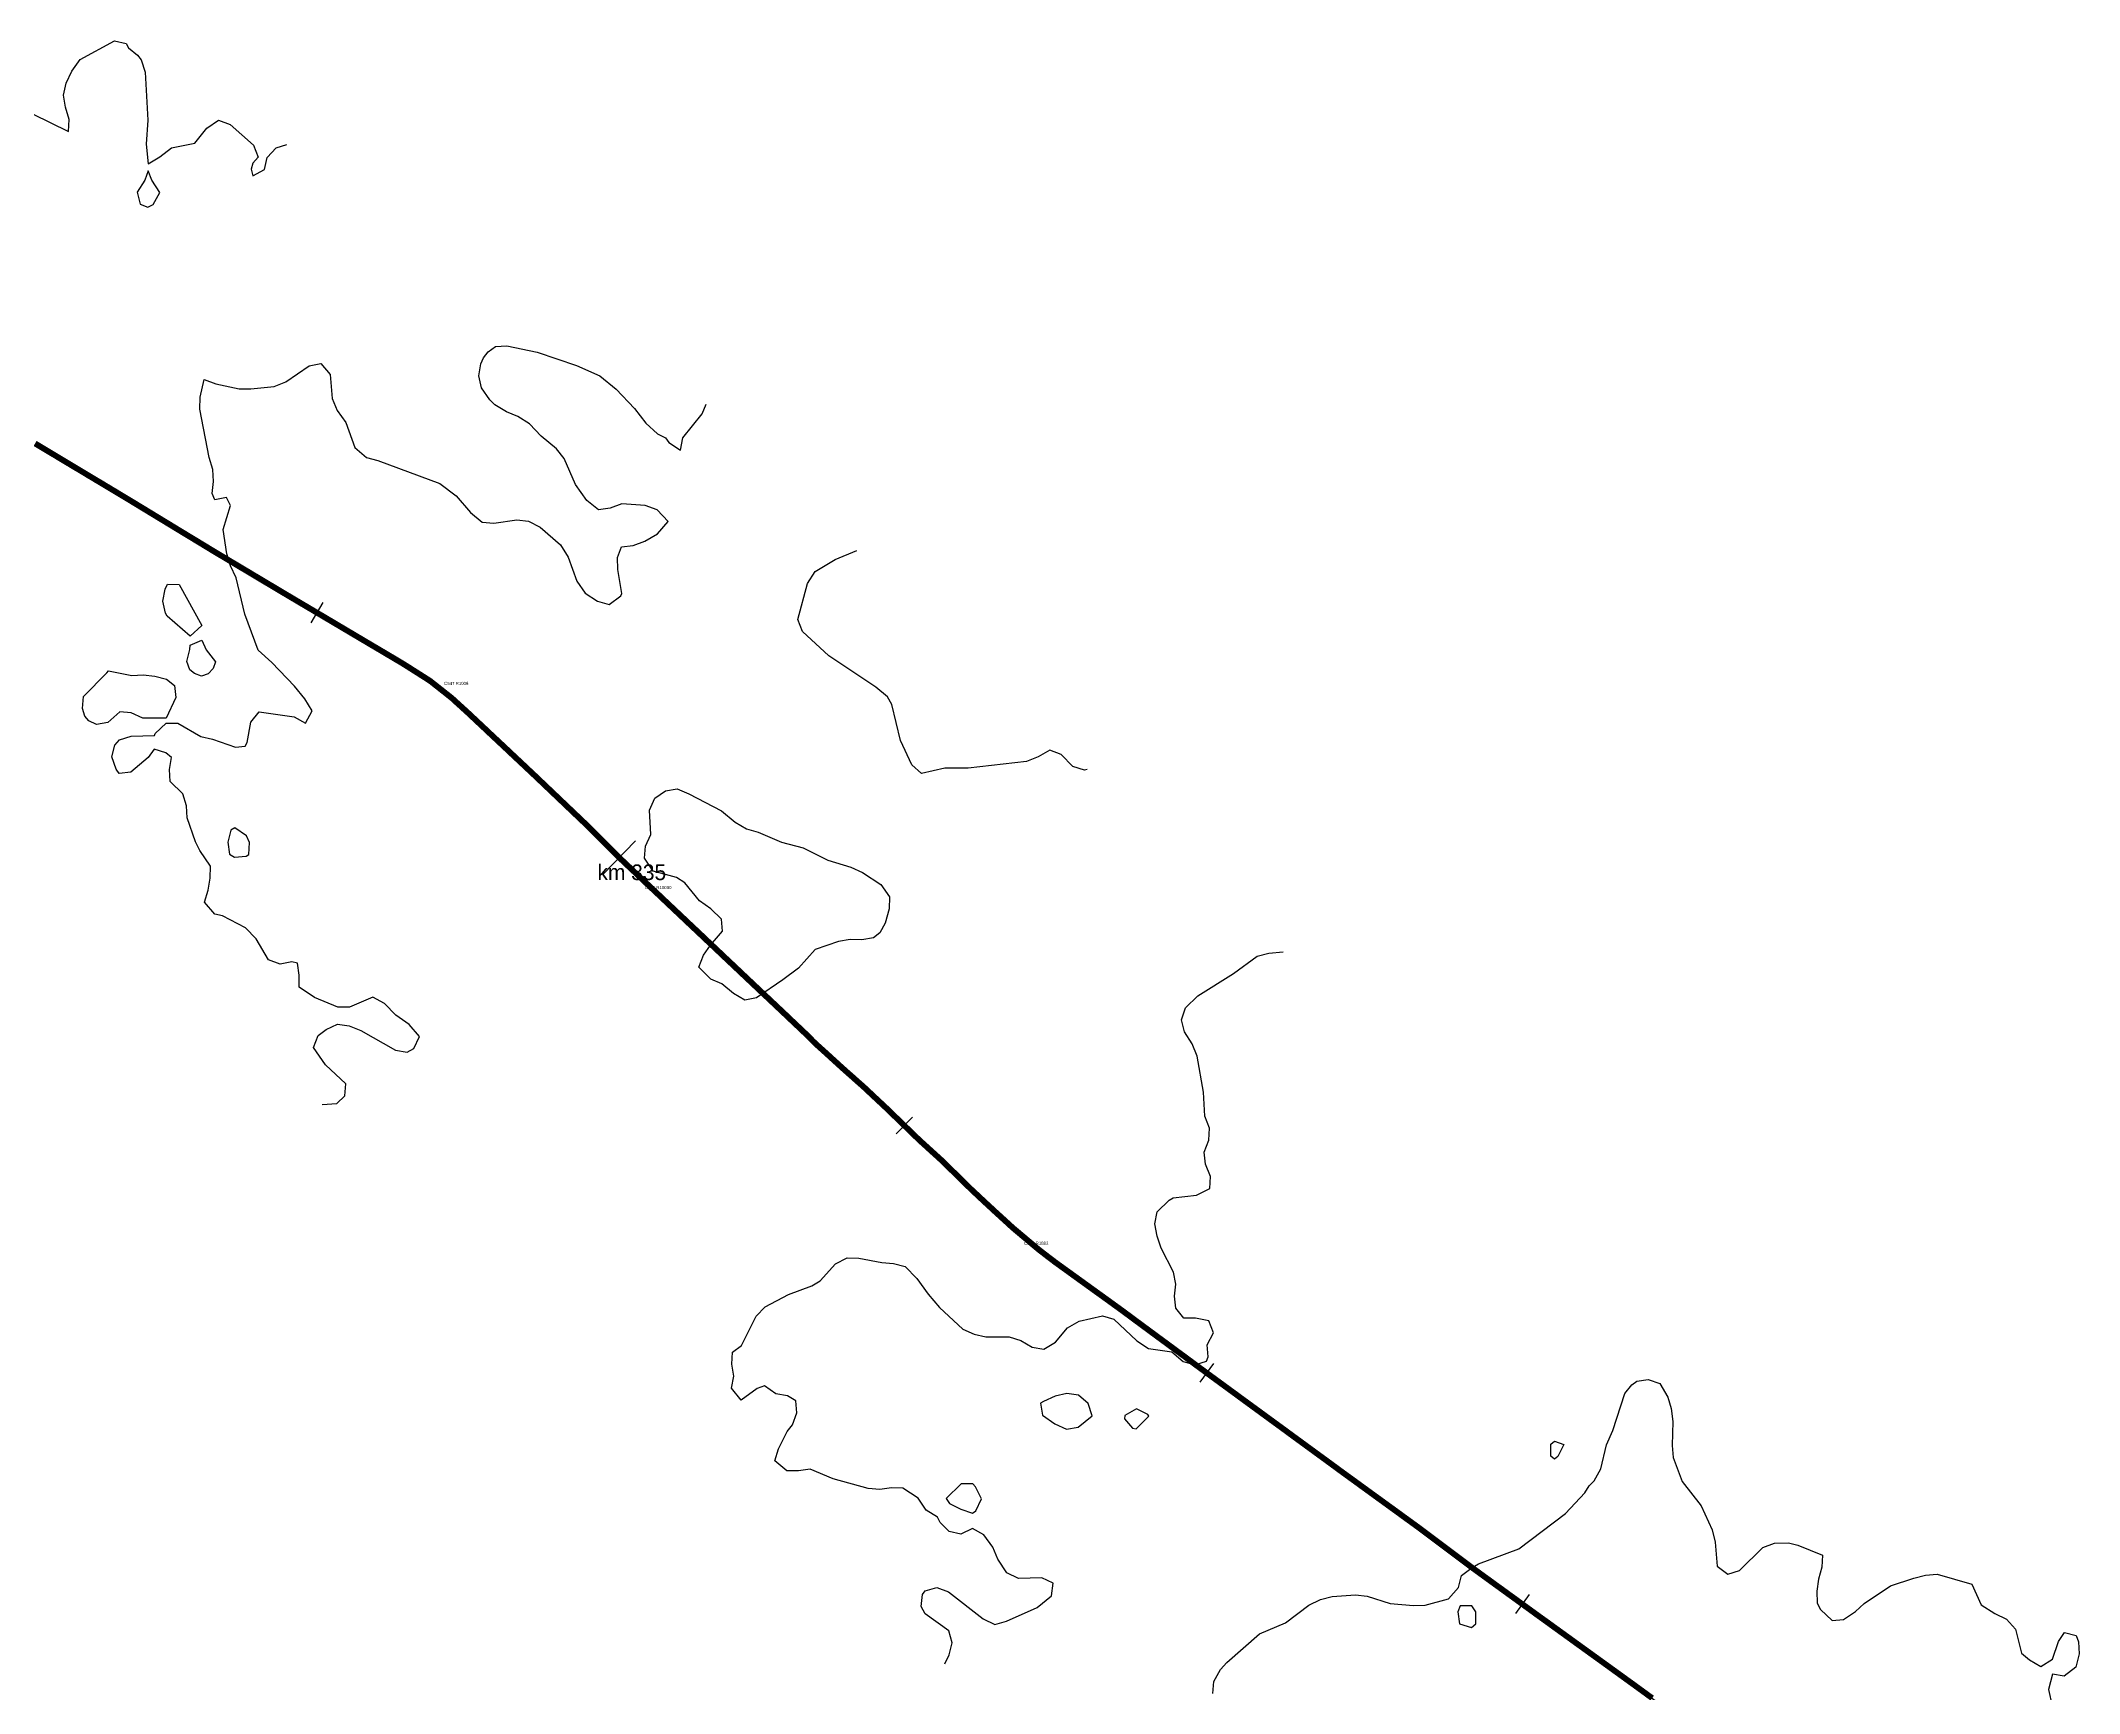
# Model space of a CAD drawing. Header units: metres. Extents: x 697254 to 930473, y 8023396 to 8227001.
# Drawn here: x 711712 to 716922, y 8217192 to 8221418 of the extents above; entities that cross this region are included whole.
import ezdxf

# ---------------------------------------------------------------- set-up
doc = ezdxf.new("R2010")
doc.units = ezdxf.units.M
for name, color, linetype in [('ALIGNMENT_FITTED', 4, 'Continuous'), ('CENTRELINE', 7, 'Continuous'), ('CHAINAGE', 7, 'Continuous'), ('CONTOUR_10M', 33, 'Continuous'), ('CONTOUR_INDEX_50M', 34, 'Continuous'), ('CURVE_LABELS', 4, 'Continuous'), ('GRADE_0-4', 3, 'Continuous')]:
    doc.layers.add(name, color=color, linetype=linetype)

msp = doc.modelspace()

# ---------------------------------------------------------------- linework, layer by layer
at = {"layer": 'ALIGNMENT_FITTED'}
for p, q in [((712642, 8219821.3), (711712.4, 8220379)), ((713246.8, 8219278.3), (712818.9, 8219686.4)), ((714147.5, 8218428.4), (713286.2, 8219240.9)), ((715959, 8217085), (714327.7, 8218278.5))]:
    msp.add_line(p, q, dxfattribs=at)
for centre, radius, start, end in [((712123.6, 8218957.3), 1007.5, 46.3572, 59.0347), ((720148.4, 8226514.9), 10000, -133.64281, -133.33158), ((715439, 8219797.5), 1882.1, -133.3316, -126.1901)]:
    msp.add_arc(centre, radius, start, end, dxfattribs=at)
at = {"layer": 'CENTRELINE'}
msp.add_polyline3d([(715814.9, 8217191.7, 472.2), (715806.8, 8217197.6, 471.9), (715798.7, 8217203.5, 471.7), (715790.6, 8217209.4, 471.4), (715782.5, 8217215.3, 471.3), (715774.4, 8217221.1, 471.5), (715766.3, 8217227, 471.5), (715758.2, 8217232.9, 471.4), (715750.1, 8217238.7, 471.2), (715742, 8217244.6, 471.2), (715733.9, 8217250.4, 471.2), (715725.8, 8217256.3, 471.2), (715717.7, 8217262.2, 471.2), (715709.6, 8217268, 471.3), (715701.5, 8217273.9, 471.5), (715693.4, 8217279.7, 471.7), (715685.3, 8217285.6, 472.1), (715677.2, 8217291.4, 472.2), (715669, 8217297.3, 472), (715660.9, 8217303.2, 471.6), (715652.8, 8217309, 471.6), (715644.7, 8217314.9, 471.6), (715636.6, 8217320.7, 471.5), (715628.5, 8217326.6, 471.6), (715620.4, 8217332.5, 471.5), (715612.3, 8217338.3, 471.4), (715604.2, 8217344.2, 471.5), (715596.1, 8217350, 471.7), (715588, 8217355.9, 471.8), (715579.9, 8217361.7, 471.8), (715571.8, 8217367.6, 471.7), (715563.7, 8217373.5, 471.8), (715555.6, 8217379.3, 471.8), (715547.4, 8217385.2, 471.7), (715539.3, 8217391, 471.8), (715531.3, 8217396.9, 472.2), (715523.2, 8217402.8, 472.6), (715515.1, 8217408.7, 472.5), (715507, 8217414.5, 472.1), (715498.9, 8217420.4, 471.8), (715490.8, 8217426.3, 471.5), (715482.7, 8217432.2, 471.6), (715474.6, 8217438.1, 471.9), (715466.5, 8217443.9, 471.9), (715458.4, 8217449.8, 471.6), (715450.3, 8217455.7, 471.2), (715442.2, 8217461.6, 470.8), (715434.1, 8217467.4, 470.7), (715426, 8217473.3, 470.6), (715417.9, 8217479.2, 470.5), (715409.8, 8217485.1, 470.3), (715401.7, 8217490.9, 470), (715393.7, 8217496.8, 470.1), (715385.6, 8217502.7, 470.3), (715377.5, 8217508.6, 470.2), (715369.4, 8217514.5, 470), (715361.4, 8217520.5, 469.7), (715353.4, 8217526.5, 469.6), (715345.4, 8217532.5, 469.4), (715337.4, 8217538.5, 469.2), (715329.4, 8217544.5, 469.2), (715321.4, 8217550.5, 469.2), (715313.4, 8217556.5, 469.2), (715305.4, 8217562.5, 469), (715297.4, 8217568.5, 468.7), (715289.4, 8217574.5, 468.3), (715281.4, 8217580.5, 467.8), (715273.4, 8217586.5, 467.5), (715265.4, 8217592.5, 467.6), (715257.4, 8217598.5, 467.6), (715249.4, 8217604.5, 467.5), (715241.4, 8217610.5, 467.4), (715233.4, 8217616.5, 467.2), (715225.3, 8217622.4, 467.4), (715217.2, 8217628.3, 467.5), (715209.1, 8217634.2, 467.5), (715201, 8217640, 467.4), (715192.9, 8217645.9, 467.1), (715184.9, 8217651.8, 467.3), (715176.8, 8217657.7, 467.3), (715168.7, 8217663.6, 467), (715160.6, 8217669.4, 466.6), (715152.5, 8217675.3, 466.2), (715144.4, 8217681.2, 466), (715136.3, 8217687.1, 465.8), (715128.2, 8217692.9, 465.8), (715120.1, 8217698.8, 465.9), (715112, 8217704.7, 465.9), (715103.9, 8217710.6, 465.8), (715095.8, 8217716.5, 465.6), (715087.7, 8217722.3, 465.3), (715079.7, 8217728.2, 465), (715071.6, 8217734.1, 464.9), (715063.5, 8217740, 465), (715055.4, 8217745.8, 465.1), (715047.3, 8217751.7, 465), (715039.2, 8217757.6, 464.6), (715031.1, 8217763.5, 464.3), (715023.1, 8217769.4, 464), (715015, 8217775.4, 463.8), (715006.9, 8217781.3, 463.8), (714998.9, 8217787.2, 463.8), (714990.8, 8217793.1, 463.6), (714982.7, 8217799, 463.4), (714974.6, 8217804.9, 463.3), (714966.6, 8217810.8, 463.3), (714958.5, 8217816.7, 463.1), (714950.4, 8217822.6, 463), (714942.4, 8217828.5, 462.9), (714934.3, 8217834.4, 462.7), (714926.2, 8217840.3, 462.8), (714918.1, 8217846.2, 462.8), (714910.1, 8217852.1, 462.6), (714902, 8217858, 462.2), (714893.9, 8217864, 461.8), (714885.9, 8217869.9, 461.9), (714877.8, 8217875.8, 461.9), (714869.7, 8217881.7, 461.8), (714861.6, 8217887.6, 461.7), (714853.6, 8217893.5, 461.5), (714845.5, 8217899.4, 461.4), (714837.4, 8217905.3, 461.6), (714829.4, 8217911.2, 461.7), (714821.3, 8217917.1, 461.5), (714813.2, 8217923, 461.1), (714805.1, 8217928.9, 460.8), (714797.1, 8217934.8, 461), (714789, 8217940.7, 461), (714780.9, 8217946.6, 460.9), (714772.9, 8217952.5, 460.8), (714764.8, 8217958.5, 460.5), (714756.7, 8217964.4, 460.4), (714748.6, 8217970.3, 460.2), (714740.6, 8217976.2, 460.2), (714732.5, 8217982.1, 460.1), (714724.4, 8217988, 459.9), (714716.4, 8217993.9, 460), (714708.3, 8217999.8, 460.1), (714700.2, 8218005.7, 459.9), (714692.2, 8218011.6, 459.6), (714684.1, 8218017.6, 459.4), (714676.1, 8218023.5, 459.3), (714668, 8218029.4, 459.4), (714660, 8218035.4, 459.4), (714651.9, 8218041.3, 459.4), (714643.9, 8218047.2, 459.4), (714635.8, 8218053.2, 459.3), (714627.8, 8218059.1, 459.6), (714619.7, 8218065, 459.8), (714611.7, 8218071, 459.8), (714603.6, 8218076.9, 459.5), (714595.5, 8218082.8, 459.1), (714587.5, 8218088.8, 459.2), (714579.4, 8218094.7, 459.2), (714571.4, 8218100.6, 459.1), (714563.3, 8218106.6, 459), (714555.3, 8218112.5, 458.7), (714547.2, 8218118.4, 458.4), (714539.2, 8218124.4, 458.6), (714531.2, 8218130.3, 458.8), (714523.1, 8218136.3, 458.7), (714515.1, 8218142.2, 458.4), (714507, 8218148.2, 458.5), (714499, 8218154.1, 458.7), (714491, 8218160.1, 458.8), (714482.9, 8218166, 458.8), (714474.9, 8218172, 458.9), (714466.8, 8218177.9, 458.9), (714458.7, 8218183.7, 459), (714450.6, 8218189.6, 459), (714442.5, 8218195.5, 458.8), (714434.4, 8218201.3, 458.5), (714426.3, 8218207.2, 458), (714418.2, 8218213, 458.2), (714410, 8218218.9, 458.3), (714401.9, 8218224.7, 458.2), (714393.8, 8218230.6, 457.9), (714385.7, 8218236.4, 457.8), (714377.6, 8218242.3, 457.9), (714369.5, 8218248.1, 458.1), (714361.4, 8218254, 458), (714353.3, 8218259.8, 457.8), (714345.2, 8218265.7, 457.5), (714337.1, 8218271.6, 457.1), (714328.9, 8218277.4, 457.4), (714320.8, 8218283.3, 457.5), (714312.7, 8218289.1, 457.3), (714304.6, 8218295, 457.1), (714296.7, 8218301.1, 457.1), (714288.7, 8218307.1, 457.3), (714280.8, 8218313.2, 457.3), (714272.9, 8218319.3, 457.2), (714264.9, 8218325.4, 457), (714257.2, 8218331.8, 456.7), (714249.6, 8218338.2, 456.7), (714241.9, 8218344.6, 456.8), (714234.2, 8218351.1, 456.8), (714226.6, 8218357.5, 456.6), (714218.9, 8218363.9, 456.4), (714211.3, 8218370.4, 456.8), (714203.6, 8218376.8, 457), (714196, 8218383.3, 456.9), (714188.6, 8218390.1, 456.6), (714181.3, 8218396.8, 456.5), (714173.9, 8218403.6, 456.8), (714166.5, 8218410.3, 456.7), (714159.1, 8218417.1, 456.3), (714151.7, 8218423.8, 456.3), (714144.4, 8218430.6, 456.5), (714137.1, 8218437.4, 456.6), (714129.7, 8218444.2, 456.6), (714122.4, 8218451, 456.5), (714115.1, 8218457.8, 456.4), (714107.8, 8218464.7, 456.5), (714100.5, 8218471.5, 456.3), (714093.1, 8218478.3, 456.3), (714086, 8218485.3, 456.1), (714078.9, 8218492.3, 456), (714071.7, 8218499.3, 455.9), (714064.6, 8218506.3, 456), (714057.5, 8218513.3, 456), (714050.3, 8218520.3, 455.9), (714043.2, 8218527.3, 456), (714036, 8218534.3, 456.1), (714028.9, 8218541.4, 456), (714021.8, 8218548.4, 455.5), (714014.6, 8218555.3, 455.3), (714007.2, 8218562, 455.5), (713999.8, 8218568.8, 455.6), (713992.4, 8218575.5, 455.5), (713985, 8218582.2, 455.1), (713977.6, 8218589, 455.3), (713970.2, 8218595.7, 455.4), (713962.8, 8218602.4, 455.4), (713955.5, 8218609.2, 455.3), (713948.3, 8218616.2, 455.4), (713941.1, 8218623.1, 455.6), (713933.9, 8218630.1, 455.6), (713926.7, 8218637.1, 455.3), (713919.6, 8218644, 455.2), (713912.4, 8218651, 455.5), (713905.2, 8218658, 455.6), (713898, 8218664.9, 455.4), (713890.8, 8218671.9, 455.5), (713883.7, 8218678.8, 455.8), (713876.5, 8218685.8, 456.1), (713869.2, 8218692.7, 456.2), (713861.9, 8218699.5, 456.1), (713854.6, 8218706.4, 456), (713847.3, 8218713.2, 455.9), (713840, 8218720, 456), (713832.7, 8218726.9, 456.1), (713825.4, 8218733.7, 456.4), (713818.1, 8218740.6, 456.7), (713810.7, 8218747.3, 456.9), (713803.2, 8218753.9, 456.8), (713795.7, 8218760.5, 456.7), (713788.3, 8218767.2, 456.6), (713780.8, 8218773.8, 456.5), (713773.3, 8218780.4, 456.3), (713765.8, 8218787.1, 456.1), (713758.4, 8218793.8, 456.1), (713751, 8218800.5, 456.1), (713743.6, 8218807.3, 456.1), (713736.2, 8218814, 456.1), (713728.8, 8218820.8, 456.2), (713721.5, 8218827.5, 456.3), (713714.1, 8218834.2, 456.4), (713706.6, 8218840.9, 456.5), (713699.2, 8218847.6, 456.6), (713691.8, 8218854.3, 456.8), (713684.6, 8218861.3, 457.1), (713677.8, 8218868.6, 457.2), (713670.7, 8218875.7, 457.4), (713663.4, 8218882.5, 457.7), (713656.2, 8218889.4, 458.1), (713648.9, 8218896.3, 458.5), (713641.6, 8218903.2, 458.7), (713634.4, 8218910, 458.9), (713627.1, 8218916.9, 458.7), (713619.9, 8218923.8, 458.4), (713612.6, 8218930.7, 458.3), (713605.3, 8218937.6, 458.4), (713598.1, 8218944.4, 458.6), (713590.8, 8218951.3, 458.8), (713583.5, 8218958.2, 459), (713576.3, 8218965, 459.2), (713569, 8218971.9, 459.5), (713561.7, 8218978.8, 459.9), (713554.4, 8218985.6, 460.3), (713547.2, 8218992.5, 460.5), (713539.9, 8218999.3, 460.8), (713532.6, 8219006.2, 461.1), (713525.3, 8219013.1, 461.3), (713518.1, 8219020, 461.4), (713510.8, 8219026.8, 461.4), (713503.5, 8219033.7, 461.2), (713496.3, 8219040.6, 461.1), (713489, 8219047.4, 461.1), (713481.7, 8219054.3, 461), (713474.5, 8219061.2, 461), (713467.2, 8219068, 461), (713459.9, 8219074.9, 461.2), (713452.7, 8219081.8, 461.2), (713445.4, 8219088.7, 461), (713438.1, 8219095.5, 460.7), (713430.9, 8219102.4, 460.5), (713423.6, 8219109.3, 460.3), (713416.3, 8219116.1, 459.9), (713409.1, 8219123, 459.5), (713401.8, 8219129.9, 459.2), (713394.5, 8219136.8, 459), (713387.3, 8219143.6, 459), (713380, 8219150.5, 459.2), (713372.7, 8219157.4, 459.6), (713365.4, 8219164.2, 460.3), (713358.2, 8219171.1, 460.4), (713350.9, 8219178, 460.1), (713343.6, 8219184.9, 459.8), (713336.4, 8219191.7, 459.8), (713329.1, 8219198.6, 459.1), (713321.8, 8219205.5, 458.6), (713314.6, 8219212.3, 458.1), (713307.3, 8219219.2, 458), (713300, 8219226.1, 458.3), (713292.8, 8219233, 458.6), (713285.5, 8219239.8, 459), (713278.2, 8219246.7, 459.5), (713271, 8219253.6, 459.5), (713263.7, 8219260.4, 459.5), (713256.4, 8219267.3, 459.5), (713249.2, 8219274.2, 459.3), (713241.9, 8219281, 459.1), (713234.6, 8219287.9, 459), (713227.4, 8219294.8, 458.8), (713220.1, 8219301.7, 458.7), (713212.8, 8219308.5, 458.8), (713205.6, 8219315.4, 458.8), (713198.3, 8219322.3, 458.8), (713191, 8219329.1, 458.7), (713183.8, 8219336.1, 458.5), (713176.8, 8219343.2, 458.5), (713169.7, 8219350.3, 458.6), (713162.6, 8219357.3, 458.8), (713155.6, 8219364.4, 458.8), (713148.5, 8219371.5, 458.7), (713141.5, 8219378.6, 458.6), (713134.4, 8219385.7, 458.6), (713127.3, 8219392.7, 458.5), (713120.3, 8219399.8, 458), (713113.2, 8219406.9, 457.6), (713106.1, 8219414, 457.4), (713098.9, 8219420.9, 457.2), (713091.6, 8219427.8, 457.1), (713084.4, 8219434.7, 457), (713077.2, 8219441.6, 456.9), (713069.9, 8219448.5, 456.8), (713062.7, 8219455.4, 456.6), (713055.4, 8219462.3, 456.5), (713048.2, 8219469.2, 456.5), (713041, 8219476.1, 456.6), (713033.7, 8219483, 456.7), (713026.5, 8219489.9, 456.6), (713019.2, 8219496.8, 456.6), (713012, 8219503.7, 456.7), (713004.8, 8219510.6, 456.8), (712997.5, 8219517.5, 456.8), (712990.3, 8219524.4, 456.8), (712983, 8219531.3, 456.9), (712975.8, 8219538.2, 457), (712968.5, 8219545.1, 457.1), (712961.2, 8219551.9, 456.8), (712954, 8219558.8, 456.3), (712946.7, 8219565.6, 456.2), (712939.4, 8219572.5, 456.2), (712932.1, 8219579.3, 456.4), (712924.8, 8219586.2, 456.5), (712917.5, 8219593, 456.4), (712910.2, 8219599.9, 456.4), (712903, 8219606.7, 456.6), (712895.7, 8219613.6, 456.6), (712888.4, 8219620.4, 456.4), (712881.1, 8219627.3, 456.2), (712873.8, 8219634.1, 456.2), (712866.5, 8219641, 456.3), (712859.2, 8219647.8, 456.2), (712851.9, 8219654.7, 456.2), (712844.7, 8219661.5, 456.2), (712837.4, 8219668.4, 456.3), (712830.1, 8219675.2, 456.2), (712822.8, 8219682.1, 456.1), (712815.5, 8219688.9, 456.1), (712808.2, 8219695.8, 456.4), (712800.9, 8219702.6, 456.3), (712793.5, 8219709.3, 455.9), (712786.1, 8219716.1, 455.6), (712778.7, 8219722.8, 455.4), (712771.3, 8219729.5, 455.3), (712764, 8219736.3, 455.2), (712756.2, 8219742.6, 455.3), (712748.3, 8219748.8, 455.4), (712740.5, 8219755, 455.6), (712732.6, 8219761.2, 455.9), (712724.8, 8219767.4, 455.9), (712716.9, 8219773.6, 455.9), (712709.1, 8219779.8, 455.9), (712700.8, 8219785.4, 456.1), (712692.4, 8219790.7, 456.3), (712683.9, 8219796.1, 456.3), (712675.5, 8219801.5, 455.9), (712667, 8219806.8, 455.5), (712658.6, 8219812.2, 455.2), (712650.2, 8219817.6, 455.4), (712641.7, 8219822.9, 455.6), (712633.2, 8219828.1, 455.7), (712624.6, 8219833.2, 455.7), (712616, 8219838.3, 455.6), (712607.4, 8219843.4, 455.5), (712598.8, 8219848.5, 455.3), (712590.2, 8219853.6, 455.2), (712581.6, 8219858.7, 455.1), (712573, 8219863.8, 455), (712564.3, 8219868.9, 455), (712555.7, 8219874, 454.9), (712547.1, 8219879.1, 454.9), (712538.5, 8219884.2, 454.8), (712529.9, 8219889.3, 454.8), (712521.3, 8219894.4, 454.8), (712512.7, 8219899.5, 454.8), (712504.1, 8219904.6, 454.8), (712495.5, 8219909.7, 455), (712486.9, 8219914.8, 455.3), (712478.3, 8219919.9, 455.6), (712469.7, 8219925, 455.6), (712461.1, 8219930.1, 455.7), (712452.5, 8219935.2, 455.9), (712443.9, 8219940.3, 455.8), (712435.3, 8219945.4, 455.9), (712426.7, 8219950.5, 456.1), (712418.1, 8219955.6, 455.6), (712409.5, 8219960.7, 454.8), (712400.9, 8219965.8, 454.1), (712392.3, 8219970.9, 453.6), (712383.6, 8219976, 453.6), (712375, 8219981.1, 453.7), (712366.4, 8219986.2, 453.7), (712357.8, 8219991.3, 453.7), (712349.2, 8219996.4, 453.8), (712340.6, 8220001.5, 453.7), (712332, 8220006.6, 453.5), (712323.4, 8220011.7, 453), (712314.9, 8220016.8, 452.7), (712306.3, 8220022, 452.4), (712297.7, 8220027.1, 452.4), (712289.1, 8220032.2, 452.3), (712280.5, 8220037.3, 452.2), (712271.9, 8220042.5, 452), (712263.3, 8220047.6, 451.7), (712254.7, 8220052.7, 451.3), (712246.2, 8220057.9, 450.9), (712237.6, 8220063, 450.7), (712229, 8220068.1, 450.5), (712220.4, 8220073.2, 450.5), (712211.8, 8220078.4, 450.5), (712203.2, 8220083.5, 450.6), (712194.6, 8220088.6, 450.7), (712186.1, 8220093.8, 450.8), (712177.5, 8220098.9, 450.1), (712168.9, 8220104, 449.3), (712160.3, 8220109.1, 448.6), (712151.7, 8220114.3, 448.3), (712143.2, 8220119.5, 448.4), (712134.6, 8220124.7, 448.3), (712126.1, 8220129.9, 448.1), (712117.5, 8220135.1, 448), (712109, 8220140.3, 448), (712100.4, 8220145.5, 448), (712091.9, 8220150.6, 448), (712083.3, 8220155.8, 447.9), (712074.8, 8220161, 447.8), (712066.2, 8220166.2, 447.6), (712057.7, 8220171.4, 447.3), (712049.2, 8220176.6, 447.1), (712040.6, 8220181.8, 446.9), (712032.1, 8220187, 447), (712023.5, 8220192.2, 447.3), (712015, 8220197.4, 447.7), (712006.4, 8220202.6, 447.8), (711997.9, 8220207.8, 447.5), (711989.3, 8220213, 447.2), (711980.8, 8220218.2, 447), (711972.2, 8220223.4, 446.7), (711963.7, 8220228.6, 446.4), (711955.1, 8220233.8, 446.1), (711946.6, 8220239, 446.1), (711938, 8220244.2, 446.2), (711929.5, 8220249.3, 446.3), (711920.9, 8220254.5, 446.3), (711912.3, 8220259.6, 446.3), (711903.8, 8220264.8, 446.3), (711895.2, 8220269.9, 446.4), (711886.6, 8220275.1, 446.3), (711878, 8220280.2, 446.1), (711869.5, 8220285.4, 445.9), (711860.9, 8220290.5, 445.6), (711852.3, 8220295.6, 445.4), (711843.7, 8220300.8, 445.3), (711835.1, 8220305.9, 445.1), (711826.6, 8220311.1, 445.2), (711818, 8220316.2, 445.4), (711809.4, 8220321.4, 445.4), (711800.8, 8220326.5, 445.5), (711792.3, 8220331.6, 445.6), (711783.7, 8220336.8, 445.8), (711775.1, 8220341.9, 446), (711766.5, 8220347.1, 446), (711758, 8220352.2, 445.9), (711749.4, 8220357.4, 445.8), (711740.8, 8220362.5, 445.5), (711732.2, 8220367.7, 445.3), (711723.6, 8220372.8, 445.2), (711715.1, 8220377.9, 445.1), (711706.5, 8220383.1, 445)], dxfattribs=at)
at = {"layer": 'CHAINAGE'}
for p, q in [((712433.4, 8219981.4), (712402.8, 8219929.8)), ((713232.8, 8219372.2), (713149.2, 8219286.1)), ((713940.4, 8218665.6), (713898.7, 8218622.5)), ((714710, 8218035.8), (714674.4, 8217987.5)), ((715516.5, 8217444.7), (715481.3, 8217396.1))]:
    msp.add_line(p, q, dxfattribs=at)
at = {"layer": 'CONTOUR_10M'}
for points, elevation in [([(711691, 8221230.8), (711783.1, 8221186.3), (711785, 8221217), (711775.5, 8221247.8), (711770.6, 8221278.6), (711777.5, 8221309.3), (711791.5, 8221339.9), (711812.7, 8221370.5), (711900.9, 8221418), (711930.5, 8221411.1), (711936.9, 8221400), (711960, 8221381.1), (711969.1, 8221369), (711979.4, 8221338.1), (711986, 8221215.1), (711981.9, 8221153.6), (711987, 8221103.4), (712016.9, 8221121.2), (712046.9, 8221144.4), (712106.4, 8221156), (712136.5, 8221194.3), (712166.4, 8221215), (712196.1, 8221204.1), (712256, 8221151), (712268.4, 8221120.1), (712254.6, 8221105.3), (712249.8, 8221089.6), (712254.3, 8221072.7), (712284.1, 8221089.1), (712291.3, 8221119.9), (712314.4, 8221144.6), (712341.5, 8221153)], 440), ([(711986.8, 8221085.1), (711978.1, 8221061.4), (711958.8, 8221030.9), (711966.7, 8221000), (711986, 8220992.4), (711999.4, 8220999.7), (712016.6, 8221030.3), (711996.2, 8221061.2), (711986.8, 8221085.1)], 440), ([(714387.2, 8219554.8), (714379.8, 8219553), (714350.2, 8219562.5), (714320.7, 8219593), (714291.1, 8219603.8), (714261.2, 8219586.8), (714231.4, 8219574.9), (714082.6, 8219558.2), (714023.2, 8219558), (713963.6, 8219544.6), (713938.7, 8219566.8), (713910.1, 8219628.5), (713887.8, 8219721), (713876.3, 8219740.1), (713846.8, 8219765), (713726.8, 8219845.5), (713658.9, 8219907.7), (713647.3, 8219938.5), (713672, 8220030.5), (713691.7, 8220061.1), (713742.4, 8220091.3), (713797.8, 8220114.3)], 460), ([(713282, 8219480.9), (713309.2, 8219499.6), (713339, 8219504.8), (713368.6, 8219492.4), (713451.9, 8219448.5), (713486.8, 8219419.8), (713516.3, 8219402.7), (713546, 8219393.9), (713605.2, 8219368.8), (713660.9, 8219354.2), (713723.6, 8219322.5), (713782.9, 8219304.7), (713812.5, 8219291.2), (713859.8, 8219260.1), (713881.9, 8219229.1), (713881.2, 8219198.4), (713870.7, 8219161.8), (713856.5, 8219137.1), (713840.6, 8219124), (713810.8, 8219118.7), (713781.1, 8219119.7), (713751.4, 8219115.1), (713691.7, 8219094.6), (713648.9, 8219046.9), (713609.1, 8219016.5), (713541.9, 8218970.6), (713512.1, 8218965), (713482.6, 8218981.8), (713453.1, 8219006.7), (713425.4, 8219018.3), (713394.1, 8219049.4), (713406.6, 8219080), (713424.3, 8219105.7), (713454.8, 8219141), (713452.3, 8219171.8), (713425.2, 8219198.5), (713395.7, 8219218.5), (713358.4, 8219264.9), (713336.8, 8219278.2), (713277.5, 8219294.5), (713255.6, 8219327.4), (713258, 8219358.1), (713271.6, 8219388.7), (713268.1, 8219450.3), (713282, 8219480.9)], 460), ([(714023.1, 8217267.9), (714033.8, 8217290.7), (714041.6, 8217321.4), (714033.4, 8217352.2), (713972.5, 8217395.6), (713962.2, 8217414.4), (713966, 8217445.1), (713973, 8217454.2), (714002.9, 8217463.1), (714032.5, 8217451.7), (714121, 8217382.6), (714150.5, 8217368), (714180.3, 8217376.6), (714259.2, 8217411.5), (714295.8, 8217441.9), (714300.2, 8217473.8), (714270.6, 8217487.8), (714211.1, 8217486.1), (714181.5, 8217500.2), (714158.8, 8217535.4), (714145.8, 8217566.3), (714123, 8217597.1), (714093.5, 8217613.4), (714063.6, 8217599.4), (714034, 8217606.3), (714010.9, 8217629.1), (714004.6, 8217642.5), (713975, 8217660.8), (713955.3, 8217691.1), (713916.1, 8217716.6), (713886.4, 8217718), (713856.7, 8217713.8), (713827, 8217715.7), (713738, 8217740.3), (713678.8, 8217765.3), (713649.1, 8217760.8), (713619.4, 8217761.2), (713588.3, 8217786.9), (713597.6, 8217817.6), (713620.3, 8217861.7), (713634, 8217878.7), (713645.2, 8217909.4), (713642.3, 8217940.1), (713621.2, 8217953.2), (713591.5, 8217957.7), (713562, 8217978.4), (713543.5, 8217971.8), (713502.1, 8217941.5), (713477.8, 8217972.5), (713483.6, 8218003.2), (713478.8, 8218033.9), (713480.3, 8218064.7), (713503.6, 8218081.3), (713540.5, 8218156.3), (713564, 8218180.8), (713623.7, 8218212.1), (713683.4, 8218234), (713704.5, 8218247), (713743.4, 8218290.5), (713773.2, 8218305.7), (713803, 8218305), (713862.3, 8218293.7), (713892, 8218291.1), (713921.6, 8218283.6), (713951.1, 8218253.3), (713980.4, 8218212.6), (714009.8, 8218179.2), (714068.7, 8218123.2), (714098.3, 8218110.3), (714128, 8218103.8), (714187.4, 8218103.9), (714217, 8218094.8), (714246.6, 8218077.5), (714276.3, 8218072.3), (714306.2, 8218090.3), (714336.2, 8218127), (714366.1, 8218143.8), (714425.7, 8218157.6), (714455.3, 8218148.7), (714514.2, 8218093.7), (714543.8, 8218073.9), (714603.1, 8218065.4), (714632.6, 8218040.6), (714662.3, 8218031.9), (714692.1, 8218041.9), (714696.1, 8218052.9), (714693.9, 8218083.7), (714709.5, 8218114.2), (714697.8, 8218145.1), (714663.4, 8218151.7), (714633.7, 8218151.8), (714613.7, 8218176.7), (714609.7, 8218207.5), (714613.7, 8218238.2), (714607.2, 8218269), (714576.2, 8218330.8), (714565.5, 8218361.6), (714559.6, 8218392.4), (714566.1, 8218423.1), (714596.5, 8218453.5), (714607, 8218459.2), (714666.5, 8218465.9), (714700, 8218483.3), (714702.3, 8218514), (714689.4, 8218544.9), (714686.1, 8218575.7), (714698.1, 8218606.3), (714699.3, 8218637), (714688, 8218667.9), (714683.8, 8218729.4), (714667.6, 8218821.8), (714655.6, 8218852.7), (714635.6, 8218883.6), (714628, 8218914.4), (714638.3, 8218945.1), (714669.3, 8218975.5), (714761.1, 8219032.5), (714821, 8219076.8), (714850.8, 8219085.1), (714888.2, 8219088.5)], 460), ([(714708.2, 8217191.9), (714710.6, 8217222.6), (714727.4, 8217253.2), (714744, 8217270.7), (714827.3, 8217344.5), (714893.6, 8217372.1), (714953.5, 8217417.5), (714983.4, 8217431.7), (715013.1, 8217439.6), (715072.6, 8217443.8), (715102.3, 8217441), (715161.6, 8217421.8), (715221, 8217416.4), (715250.7, 8217417.5), (715310.3, 8217434), (715335.7, 8217462.5), (715343.9, 8217493.2), (715370.5, 8217513.9), (715387.1, 8217523.5), (715489.9, 8217561.8), (715609.7, 8217651.9), (715658.5, 8217705.3), (715669.8, 8217722.6), (715683, 8217735.8), (715699.7, 8217766.4), (715714, 8217827.7), (715730.6, 8217864.6), (715761.3, 8217959.3), (715779, 8217980.8), (715791.3, 8217990.6), (715821.1, 8217995.1), (715850.7, 8217984.8), (715870.9, 8217949.2), (715879.8, 8217920.3), (715883.6, 8217887.6), (715881.8, 8217826.1), (715885, 8217795.3), (715907.8, 8217733.6), (715955.8, 8217671.7), (715984.3, 8217609.9), (715991.5, 8217579.1), (715996.8, 8217517.5), (716024.2, 8217497.3), (716054.1, 8217506.3), (716114.1, 8217565.1), (716143.9, 8217576.5), (716179.7, 8217577.2), (716203.3, 8217571.2), (716265.9, 8217545.6), (716264.7, 8217514.9), (716255.7, 8217484.2), (716251.7, 8217453.5), (716252.2, 8217422.8), (716261.1, 8217406.3), (716290.6, 8217378.5), (716320.3, 8217381.3), (716350.2, 8217401.1), (716372.5, 8217421.6), (716440, 8217466.7), (716499.7, 8217487), (716529.5, 8217494.7), (716559.2, 8217496.8), (716648.1, 8217471.2), (716672.1, 8217418.7), (716706.9, 8217396.4), (716736.4, 8217382), (716759.6, 8217356.3), (716775, 8217294.7), (716794.9, 8217277.9), (716824.4, 8217260.8), (716854.3, 8217279.2), (716869.7, 8217324.5), (716884.7, 8217347.8), (716914.4, 8217340.4), (716920.7, 8217324), (716922.4, 8217293.2), (716913.6, 8217259), (716883.6, 8217236.4), (716853.9, 8217241.5), (716843.9, 8217201.8), (716853.1, 8217159.5)], 470), ([(714275, 8217938.1), (714267.8, 8217934.1), (714272.3, 8217903.3), (714304.1, 8217881), (714333.7, 8217867.5), (714363.5, 8217872.6), (714399.2, 8217902), (714389.5, 8217932.9), (714364.3, 8217954.4), (714334.6, 8217958.5), (714304.8, 8217951.7), (714275, 8217938.1)], 460), ([(714482.7, 8217902.8), (714482.6, 8217893.9), (714502.8, 8217870.3), (714512.1, 8217868.8), (714544.5, 8217900.6), (714542.1, 8217905), (714512.6, 8217920), (714482.7, 8217902.8)], 460), ([(715571.5, 8217829.1), (715581.7, 8217837.4), (715605.3, 8217828.8), (715589.6, 8217798.2), (715581.3, 8217791.2), (715571.5, 8217798.4), (715571.5, 8217829.1)], 470), ([(714064.9, 8217727.9), (714026.6, 8217690.4), (714034.7, 8217677.9), (714064.2, 8217663), (714093.9, 8217652.9), (714102.2, 8217659), (714117, 8217689.6), (714101.6, 8217720.5), (714094.6, 8217727.8), (714064.9, 8217727.9)], 460), ([(715339.9, 8217416.2), (715334.5, 8217401), (715338.8, 8217370.2), (715369, 8217360.1), (715379.8, 8217369.8), (715380.1, 8217400.6), (715369.6, 8217415.8), (715339.9, 8217416.2)], 470)]:
    msp.add_lwpolyline(points, dxfattribs=dict(at, elevation=elevation))
at = {"layer": 'CONTOUR_INDEX_50M', "elevation": 450}
for points in [[(712431.2, 8218698.3), (712469.3, 8218700.6), (712489.7, 8218719.9), (712492.3, 8218750.6), (712440.5, 8218799.3), (712409.5, 8218843.6), (712421.3, 8218874.3), (712441.4, 8218889.7), (712471.2, 8218903), (712500.9, 8218899.3), (712530.5, 8218887.1), (712619.2, 8218837.2), (712648.9, 8218831.4), (712665.6, 8218841.2), (712680.4, 8218871.8), (712654.1, 8218902.8), (712620.1, 8218926.7), (712590.6, 8218956.1), (712561, 8218972.3), (712501.4, 8218946.5), (712471.6, 8218946.4), (712412.4, 8218971.5), (712372.4, 8218997.7), (712372.7, 8219028.5), (712368.8, 8219059.2), (712353.9, 8219062.8), (712324.1, 8219056.4), (712294.5, 8219067.9), (712262.7, 8219121.8), (712235.8, 8219149.9), (712176.6, 8219180.4), (712157.5, 8219184.3), (712130.5, 8219215.3), (712140, 8219245.9), (712145.3, 8219276.6), (712145.9, 8219307.3), (712118.8, 8219347.3), (712108.2, 8219369.2), (712086.2, 8219430.9), (712085.1, 8219461.7), (712075.6, 8219492.5), (712042.8, 8219523.5), (712041.4, 8219554.3), (712046.7, 8219585), (712032, 8219597.5), (712002.4, 8219606.2), (711987.1, 8219585.6), (711942.4, 8219547.9), (711912.6, 8219544.3), (711904.9, 8219555.6), (711893.7, 8219586.5), (711901.8, 8219617.1), (711913.5, 8219630.2), (711943.3, 8219639.4), (712002.7, 8219641.8), (712004.7, 8219646.9), (712032.8, 8219672.9), (712062.5, 8219672.9), (712121.6, 8219638.7), (712151.3, 8219632), (712210.5, 8219611.5), (712234.6, 8219613.9), (712240.3, 8219623.2), (712249.4, 8219675.3), (712270.8, 8219702.2), (712359.9, 8219689), (712389.4, 8219672.8), (712405.7, 8219704.5), (712386.9, 8219735.5), (712360.6, 8219767.8), (712302.7, 8219828.5), (712267.7, 8219859.6), (712234.3, 8219952.1), (712211.6, 8220044.6), (712197.4, 8220075.5), (712187.7, 8220106.3), (712178.3, 8220167.9), (712196.9, 8220229.2), (712186.9, 8220249.9), (712157.1, 8220243.9), (712150.5, 8220260.4), (712153.7, 8220291.1), (712152.4, 8220321.9), (712142.8, 8220352.7), (712119.2, 8220475.9), (712119.7, 8220506.6), (712130.4, 8220551.8), (712160, 8220540.9), (712219.3, 8220528), (712249, 8220527.9), (712308.5, 8220534.3), (712338.4, 8220546.1), (712398.2, 8220586.5), (712428, 8220592.9), (712452, 8220564.9), (712457.3, 8220503.4), (712470, 8220472.5), (712492.2, 8220441.6), (712515.1, 8220377.9), (712544.6, 8220352.3), (712574.2, 8220344.7), (712732.5, 8220285.5), (712774, 8220254.4), (712810.8, 8220211.5), (712840.3, 8220186.9), (712870, 8220184.7), (712929.5, 8220192.6), (712959.2, 8220189.3), (712988.7, 8220173.8), (713040.6, 8220128.9), (713060.4, 8220097.9), (713082.5, 8220036.2), (713103.4, 8220005.3), (713135.5, 8219984.6), (713165.2, 8219976.6), (713195.1, 8219998.2), (713197.9, 8220004.4), (713186.9, 8220066), (713186.6, 8220096.7), (713196.3, 8220124.2), (713226.1, 8220127.6), (713255.9, 8220138), (713289, 8220157.2), (713315.9, 8220189), (713288.2, 8220218.7), (713256.8, 8220229.3), (713197.4, 8220233.9), (713167.6, 8220223), (713137.8, 8220218.6), (713108.3, 8220242.1), (713079, 8220283.7), (713049.9, 8220349.4), (713030.4, 8220374.9), (712991, 8220406.5), (712961.6, 8220438.8), (712932, 8220457.6), (712902.4, 8220469), (712872.9, 8220487.3), (712860.3, 8220499.5), (712839.2, 8220530.5), (712831.6, 8220561.3), (712837.2, 8220592), (712844.3, 8220607.1), (712855.6, 8220622.6), (712874.3, 8220635.9), (712904, 8220637.8), (712981.3, 8220621.3), (713081.9, 8220587.6), (713141.1, 8220561.4), (713183.4, 8220527.2), (713229.5, 8220477.8), (713258.8, 8220440.5), (713288.3, 8220412.8), (713309.2, 8220403), (713317.8, 8220390.7), (713347.3, 8220370.8), (713353.8, 8220402.5), (713402.7, 8220463.6), (713413.4, 8220488.5)], [(712030.7, 8220015.6), (712036.2, 8220028.3), (712065.9, 8220027.2), (712123.8, 8219922.5), (712094.3, 8219895.6), (712035.4, 8219946.6), (712031.2, 8219954.1), (712024.3, 8219984.9), (712030.7, 8220015.6)], [(712093, 8219861.3), (712094.1, 8219872.3), (712124, 8219885.1), (712134.9, 8219860.9), (712159.1, 8219829.9), (712153, 8219813.1), (712140.6, 8219799.3), (712123.1, 8219793.5), (712105.3, 8219799.7), (712093.5, 8219809.6), (712085.4, 8219830.6), (712093, 8219861.3)], [(711881.5, 8219801.8), (711885.4, 8219806.7), (711944.8, 8219795.3), (711974.5, 8219796.6), (712004.2, 8219793.6), (712033.8, 8219785.9), (712054, 8219769.4), (712057.7, 8219738.6), (712032.9, 8219685.7), (711973.4, 8219685.4), (711943.8, 8219699.5), (711914.1, 8219701.6), (711884.2, 8219674.6), (711854.4, 8219669.5), (711834.9, 8219679.3), (711824.9, 8219691.2), (711818.7, 8219710.2), (711821.7, 8219740.9), (711881.5, 8219801.8)], [(712208.5, 8219405.6), (712198.1, 8219399.1), (712190.6, 8219368.4), (712194.6, 8219337.6), (712207.8, 8219330), (712237.6, 8219332.7), (712244.2, 8219337.1), (712245.6, 8219367.9), (712238.1, 8219385.3), (712208.5, 8219405.6)]]:
    msp.add_lwpolyline(points, dxfattribs=at)
at = {"layer": 'GRADE_0-4', "const_width": 15}
msp.add_lwpolyline([(715831, 8217179.9), (715822.9, 8217185.8), (715814.9, 8217191.7), (715806.8, 8217197.6), (715798.7, 8217203.5), (715790.6, 8217209.4), (715782.5, 8217215.3), (715774.4, 8217221.1), (715766.3, 8217227), (715758.2, 8217232.9), (715750.1, 8217238.7), (715742, 8217244.6), (715733.9, 8217250.4), (715725.8, 8217256.3), (715717.7, 8217262.2), (715709.6, 8217268), (715701.5, 8217273.9), (715693.4, 8217279.7), (715685.3, 8217285.6), (715677.2, 8217291.4), (715669, 8217297.3), (715660.9, 8217303.2), (715652.8, 8217309), (715644.7, 8217314.9), (715636.6, 8217320.7), (715628.5, 8217326.6), (715620.4, 8217332.5), (715612.3, 8217338.3), (715604.2, 8217344.2), (715596.1, 8217350), (715588, 8217355.9), (715579.9, 8217361.7), (715571.8, 8217367.6), (715563.7, 8217373.5), (715555.6, 8217379.3), (715547.4, 8217385.2), (715539.3, 8217391), (715531.3, 8217396.9), (715523.2, 8217402.8), (715515.1, 8217408.7), (715507, 8217414.5), (715498.9, 8217420.4), (715490.8, 8217426.3), (715482.7, 8217432.2), (715474.6, 8217438.1), (715466.5, 8217443.9), (715458.4, 8217449.8), (715450.3, 8217455.7), (715442.2, 8217461.6), (715434.1, 8217467.4), (715426, 8217473.3), (715417.9, 8217479.2), (715409.8, 8217485.1), (715401.7, 8217490.9), (715393.7, 8217496.8), (715385.6, 8217502.7), (715377.5, 8217508.6), (715369.4, 8217514.5), (715361.4, 8217520.5), (715353.4, 8217526.5), (715345.4, 8217532.5), (715337.4, 8217538.5), (715329.4, 8217544.5), (715321.4, 8217550.5), (715313.4, 8217556.5), (715305.4, 8217562.5), (715297.4, 8217568.5), (715289.4, 8217574.5), (715281.4, 8217580.5), (715273.4, 8217586.5), (715265.4, 8217592.5), (715257.4, 8217598.5), (715249.4, 8217604.5), (715241.4, 8217610.5), (715233.4, 8217616.5), (715225.3, 8217622.4), (715217.2, 8217628.3), (715209.1, 8217634.2), (715201, 8217640), (715192.9, 8217645.9), (715184.9, 8217651.8), (715176.8, 8217657.7), (715168.7, 8217663.6), (715160.6, 8217669.4), (715152.5, 8217675.3), (715144.4, 8217681.2), (715136.3, 8217687.1), (715128.2, 8217692.9), (715120.1, 8217698.8), (715112, 8217704.7), (715103.9, 8217710.6), (715095.8, 8217716.5), (715087.7, 8217722.3), (715079.7, 8217728.2), (715071.6, 8217734.1), (715063.5, 8217740), (715055.4, 8217745.8), (715047.3, 8217751.7), (715039.2, 8217757.6), (715031.1, 8217763.5), (715023.1, 8217769.4), (715015, 8217775.4), (715006.9, 8217781.3), (714998.9, 8217787.2), (714990.8, 8217793.1), (714982.7, 8217799), (714974.6, 8217804.9), (714966.6, 8217810.8), (714958.5, 8217816.7), (714950.4, 8217822.6), (714942.4, 8217828.5), (714934.3, 8217834.4), (714926.2, 8217840.3), (714918.1, 8217846.2), (714910.1, 8217852.1), (714902, 8217858), (714893.9, 8217864), (714885.9, 8217869.9), (714877.8, 8217875.8), (714869.7, 8217881.7), (714861.6, 8217887.6), (714853.6, 8217893.5), (714845.5, 8217899.4), (714837.4, 8217905.3), (714829.4, 8217911.2), (714821.3, 8217917.1), (714813.2, 8217923), (714805.1, 8217928.9), (714797.1, 8217934.8), (714789, 8217940.7), (714780.9, 8217946.6), (714772.9, 8217952.5), (714764.8, 8217958.5), (714756.7, 8217964.4), (714748.6, 8217970.3), (714740.6, 8217976.2), (714732.5, 8217982.1), (714724.4, 8217988), (714716.4, 8217993.9), (714708.3, 8217999.8), (714700.2, 8218005.7), (714692.2, 8218011.6), (714684.1, 8218017.6), (714676.1, 8218023.5), (714668, 8218029.4), (714660, 8218035.4), (714651.9, 8218041.3), (714643.9, 8218047.2), (714635.8, 8218053.2), (714627.8, 8218059.1), (714619.7, 8218065), (714611.7, 8218071), (714603.6, 8218076.9), (714595.5, 8218082.8), (714587.5, 8218088.8), (714579.4, 8218094.7), (714571.4, 8218100.6), (714563.3, 8218106.6), (714555.3, 8218112.5), (714547.2, 8218118.4), (714539.2, 8218124.4), (714531.2, 8218130.3), (714523.1, 8218136.3), (714515.1, 8218142.2), (714507, 8218148.2), (714499, 8218154.1), (714491, 8218160.1), (714482.9, 8218166), (714474.9, 8218172), (714466.8, 8218177.9), (714458.7, 8218183.7), (714450.6, 8218189.6), (714442.5, 8218195.5), (714434.4, 8218201.3), (714426.3, 8218207.2), (714418.2, 8218213), (714410, 8218218.9), (714401.9, 8218224.7), (714393.8, 8218230.6), (714385.7, 8218236.4), (714377.6, 8218242.3), (714369.5, 8218248.1), (714361.4, 8218254), (714353.3, 8218259.8), (714345.2, 8218265.7), (714337.1, 8218271.6), (714328.9, 8218277.4), (714320.8, 8218283.3), (714312.7, 8218289.1), (714304.6, 8218295), (714296.7, 8218301.1), (714288.7, 8218307.1), (714280.8, 8218313.2), (714272.9, 8218319.3), (714264.9, 8218325.4), (714257.2, 8218331.8), (714249.6, 8218338.2), (714241.9, 8218344.6), (714234.2, 8218351.1), (714226.6, 8218357.5), (714218.9, 8218363.9), (714211.3, 8218370.4), (714203.6, 8218376.8), (714196, 8218383.3), (714188.6, 8218390.1), (714181.3, 8218396.8), (714173.9, 8218403.6), (714166.5, 8218410.3), (714159.1, 8218417.1), (714151.7, 8218423.8), (714144.4, 8218430.6), (714137.1, 8218437.4), (714129.7, 8218444.2), (714122.4, 8218451), (714115.1, 8218457.8), (714107.8, 8218464.7), (714100.5, 8218471.5), (714093.1, 8218478.3), (714086, 8218485.3), (714078.9, 8218492.3), (714071.7, 8218499.3), (714064.6, 8218506.3), (714057.5, 8218513.3), (714050.3, 8218520.3), (714043.2, 8218527.3), (714036, 8218534.3), (714028.9, 8218541.4), (714021.8, 8218548.4), (714014.6, 8218555.3), (714007.2, 8218562), (713999.8, 8218568.8), (713992.4, 8218575.5), (713985, 8218582.2), (713977.6, 8218589), (713970.2, 8218595.7), (713962.8, 8218602.4), (713955.5, 8218609.2), (713948.3, 8218616.2), (713941.1, 8218623.1), (713933.9, 8218630.1), (713926.7, 8218637.1), (713919.6, 8218644), (713912.4, 8218651), (713905.2, 8218658), (713898, 8218664.9), (713890.8, 8218671.9), (713883.7, 8218678.8), (713876.5, 8218685.8), (713869.2, 8218692.7), (713861.9, 8218699.5), (713854.6, 8218706.4), (713847.3, 8218713.2), (713840, 8218720), (713832.7, 8218726.9), (713825.4, 8218733.7), (713818.1, 8218740.6), (713810.7, 8218747.3), (713803.2, 8218753.9), (713795.7, 8218760.5), (713788.3, 8218767.2), (713780.8, 8218773.8), (713773.3, 8218780.4), (713765.8, 8218787.1), (713758.4, 8218793.8), (713751, 8218800.5), (713743.6, 8218807.3), (713736.2, 8218814), (713728.8, 8218820.8), (713721.5, 8218827.5), (713714.1, 8218834.2), (713706.6, 8218840.9), (713699.2, 8218847.6), (713691.8, 8218854.3), (713684.6, 8218861.3), (713677.8, 8218868.6), (713670.7, 8218875.7), (713663.4, 8218882.5), (713656.2, 8218889.4), (713648.9, 8218896.3), (713641.6, 8218903.2), (713634.4, 8218910), (713627.1, 8218916.9), (713619.9, 8218923.8), (713612.6, 8218930.7), (713605.3, 8218937.6), (713598.1, 8218944.4), (713590.8, 8218951.3), (713583.5, 8218958.2), (713576.3, 8218965), (713569, 8218971.9), (713561.7, 8218978.8), (713554.4, 8218985.6), (713547.2, 8218992.5), (713539.9, 8218999.3), (713532.6, 8219006.2), (713525.3, 8219013.1), (713518.1, 8219020), (713510.8, 8219026.8), (713503.5, 8219033.7), (713496.3, 8219040.6), (713489, 8219047.4), (713481.7, 8219054.3), (713474.5, 8219061.2), (713467.2, 8219068), (713459.9, 8219074.9), (713452.7, 8219081.8), (713445.4, 8219088.7), (713438.1, 8219095.5), (713430.9, 8219102.4), (713423.6, 8219109.3), (713416.3, 8219116.1), (713409.1, 8219123), (713401.8, 8219129.9), (713394.5, 8219136.8), (713387.3, 8219143.6), (713380, 8219150.5), (713372.7, 8219157.4), (713365.4, 8219164.2), (713358.2, 8219171.1), (713350.9, 8219178), (713343.6, 8219184.9), (713336.4, 8219191.7), (713329.1, 8219198.6), (713321.8, 8219205.5), (713314.6, 8219212.3), (713307.3, 8219219.2), (713300, 8219226.1), (713292.8, 8219233), (713285.5, 8219239.8), (713278.2, 8219246.7), (713271, 8219253.6), (713263.7, 8219260.4), (713256.4, 8219267.3), (713249.2, 8219274.2), (713241.9, 8219281), (713234.6, 8219287.9), (713227.4, 8219294.8), (713220.1, 8219301.7), (713212.8, 8219308.5), (713205.6, 8219315.4), (713198.3, 8219322.3), (713191, 8219329.1), (713183.8, 8219336.1), (713176.8, 8219343.2), (713169.7, 8219350.3), (713162.6, 8219357.3), (713155.6, 8219364.4), (713148.5, 8219371.5), (713141.5, 8219378.6), (713134.4, 8219385.7), (713127.3, 8219392.7), (713120.3, 8219399.8), (713113.2, 8219406.9), (713106.1, 8219414), (713098.9, 8219420.9), (713091.6, 8219427.8), (713084.4, 8219434.7), (713077.2, 8219441.6), (713069.9, 8219448.5), (713062.7, 8219455.4), (713055.4, 8219462.3), (713048.2, 8219469.2), (713041, 8219476.1), (713033.7, 8219483), (713026.5, 8219489.9), (713019.2, 8219496.8), (713012, 8219503.7), (713004.8, 8219510.6), (712997.5, 8219517.5), (712990.3, 8219524.4), (712983, 8219531.3), (712975.8, 8219538.2), (712968.5, 8219545.1), (712961.2, 8219551.9), (712954, 8219558.8), (712946.7, 8219565.6), (712939.4, 8219572.5), (712932.1, 8219579.3), (712924.8, 8219586.2), (712917.5, 8219593), (712910.2, 8219599.9), (712903, 8219606.7), (712895.7, 8219613.6), (712888.4, 8219620.4), (712881.1, 8219627.3), (712873.8, 8219634.1), (712866.5, 8219641), (712859.2, 8219647.8), (712851.9, 8219654.7), (712844.7, 8219661.5), (712837.4, 8219668.4), (712830.1, 8219675.2), (712822.8, 8219682.1), (712815.5, 8219688.9), (712808.2, 8219695.8), (712800.9, 8219702.6), (712793.5, 8219709.3), (712786.1, 8219716.1), (712778.7, 8219722.8), (712771.3, 8219729.5), (712764, 8219736.3), (712756.2, 8219742.6), (712748.3, 8219748.8), (712740.5, 8219755), (712732.6, 8219761.2), (712724.8, 8219767.4), (712716.9, 8219773.6), (712709.1, 8219779.8), (712700.8, 8219785.4), (712692.4, 8219790.7), (712683.9, 8219796.1), (712675.5, 8219801.5), (712667, 8219806.8), (712658.6, 8219812.2), (712650.2, 8219817.6), (712641.7, 8219822.9), (712633.2, 8219828.1), (712624.6, 8219833.2), (712616, 8219838.3), (712607.4, 8219843.4), (712598.8, 8219848.5), (712590.2, 8219853.6), (712581.6, 8219858.7), (712573, 8219863.8), (712564.3, 8219868.9), (712555.7, 8219874), (712547.1, 8219879.1), (712538.5, 8219884.2), (712529.9, 8219889.3), (712521.3, 8219894.4), (712512.7, 8219899.5), (712504.1, 8219904.6), (712495.5, 8219909.7), (712486.9, 8219914.8), (712478.3, 8219919.9), (712469.7, 8219925), (712461.1, 8219930.1), (712452.5, 8219935.2), (712443.9, 8219940.3), (712435.3, 8219945.4), (712426.7, 8219950.5), (712418.1, 8219955.6), (712409.5, 8219960.7), (712400.9, 8219965.8), (712392.3, 8219970.9), (712383.6, 8219976), (712375, 8219981.1), (712366.4, 8219986.2), (712357.8, 8219991.3), (712349.2, 8219996.4), (712340.6, 8220001.5), (712332, 8220006.6), (712323.4, 8220011.7), (712314.9, 8220016.8), (712306.3, 8220022), (712297.7, 8220027.1), (712289.1, 8220032.2), (712280.5, 8220037.3), (712271.9, 8220042.5), (712263.3, 8220047.6), (712254.7, 8220052.7), (712246.2, 8220057.9), (712237.6, 8220063), (712229, 8220068.1), (712220.4, 8220073.2), (712211.8, 8220078.4), (712203.2, 8220083.5), (712194.6, 8220088.6), (712186.1, 8220093.8), (712177.5, 8220098.9), (712168.9, 8220104), (712160.3, 8220109.1), (712151.7, 8220114.3), (712143.2, 8220119.5), (712134.6, 8220124.7), (712126.1, 8220129.9), (712117.5, 8220135.1), (712109, 8220140.3), (712100.4, 8220145.5), (712091.9, 8220150.6), (712083.3, 8220155.8), (712074.8, 8220161), (712066.2, 8220166.2), (712057.7, 8220171.4), (712049.2, 8220176.6), (712040.6, 8220181.8), (712032.1, 8220187), (712023.5, 8220192.2), (712015, 8220197.4), (712006.4, 8220202.6), (711997.9, 8220207.8), (711989.3, 8220213), (711980.8, 8220218.2), (711972.2, 8220223.4), (711963.7, 8220228.6), (711955.1, 8220233.8), (711946.6, 8220239), (711938, 8220244.2), (711929.5, 8220249.3), (711920.9, 8220254.5), (711912.3, 8220259.6), (711903.8, 8220264.8), (711895.2, 8220269.9), (711886.6, 8220275.1), (711878, 8220280.2), (711869.5, 8220285.4), (711860.9, 8220290.5), (711852.3, 8220295.6), (711843.7, 8220300.8), (711835.1, 8220305.9), (711826.6, 8220311.1), (711818, 8220316.2), (711809.4, 8220321.4), (711800.8, 8220326.5), (711792.3, 8220331.6), (711783.7, 8220336.8), (711775.1, 8220341.9), (711766.5, 8220347.1), (711758, 8220352.2), (711749.4, 8220357.4), (711740.8, 8220362.5), (711732.2, 8220367.7), (711723.6, 8220372.8), (711715.1, 8220377.9), (711706.5, 8220383.1), (711697.9, 8220388.2)], dxfattribs=at)

# ---------------------------------------------------------------- texts
at = {"layer": 'CHAINAGE'}
msp.add_text('km 335', height=40, dxfattribs=at).set_placement((713135.3, 8219271.7))
at = {"layer": 'CURVE_LABELS'}
for s, p in [('C547 R1008', (712743.3, 8219770.7)), ('C546 R10000', (713256.2, 8219248.7)), ('C545 R1882', (714225.7, 8218339.1))]:
    msp.add_text(s, height=8, dxfattribs=at).set_placement(p)

doc.saveas('drawing.dxf')
